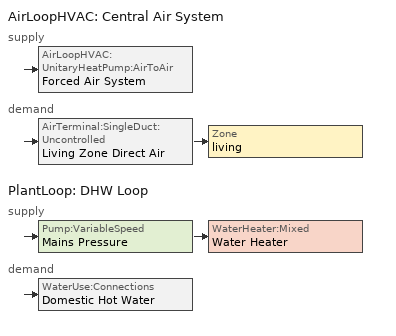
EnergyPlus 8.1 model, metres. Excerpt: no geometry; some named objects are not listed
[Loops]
AirLoopHVAC 'Central Air System'
 supply: AirLoopHVAC:UnitaryHeatPump:AirToAir 'Forced Air System'
 demand: AirTerminal:SingleDuct:Uncontrolled 'Living Zone Direct Air' > Zone 'living'
PlantLoop 'DHW Loop'
 supply: Pump:VariableSpeed 'Mains Pressure' > WaterHeater:Mixed 'Water Heater'
 demand: WaterUse:Connections 'Domestic Hot Water'
[EnergyManagementSystem:Sensor]
Sensor_HeatingSeasonSchedule: HeatingSeasonSchedule; Schedule Value
Sensor_CoolingSeasonSchedule: CoolingSeasonSchedule; Schedule Value
SensibleLoadPredicted: living; Zone Predicted Sensible Load to Setpoint Heat Transfer Rate
CeilingFan_sch: CeilingFan; Schedule Value
Tout: living; Zone Outdoor Air Drybulb Temperature
Hout: Site Outdoor Air Enthalpy
Pbar: Site Outdoor Air Barometric Pressure
Tin: living; Zone Mean Air Temperature
Win: living; Zone Mean Air Humidity Ratio
Wout: Site Outdoor Air Humidity Ratio
Vwind: Site Wind Speed
WH_sch: AlwaysOn; Schedule Value
Range_sch: RangeHood; Schedule Value
Bath_sch: BathExhaust; Schedule Value
Clothes_dryer_sch: ClothesDryerExhaust; Schedule Value
NVAvail: NatVent; Schedule Value
NVSP: NatVentTemp; Schedule Value
AH_MFR_Sensor: Air Demand Inlet Node; System Node Mass Flow Rate
Fan_RTF_Sensor: Supply Fan; Fan Runtime Fraction
AH_VFR_Sensor: Air Demand Inlet Node; System Node Current Density Volume Flow Rate
AH_Tout_Sensor: Air Demand Inlet Node; System Node Temperature
AH_Wout_Sensor: Air Demand Inlet Node; System Node Humidity Ratio
RA_T_Sensor: Living Return Node; System Node Temperature
RA_W_Sensor: Living Return Node; System Node Humidity Ratio
CoolingCoilRTF: DX Cooling Coil; Cooling Coil Runtime Fraction
HeatingCoilRTF: DX Heating Coil; Heating Coil Runtime Fraction
Q_WH: Water Heater; Water Heater Gas Energy
Q_H_FuelOil: EMS; Heating FuelOil
Q_H_Propane: EMS; Heating Propane
[EnergyManagementSystem:Actuator]
SupplyFanAvailabilityOverride: SupplyFanAvailability; Schedule:Constant; Schedule Value
CeilingFanScheduleOverride: CeilingFansMaster; Schedule:Constant; Schedule Value
WholeHouseFanPowerOverride: House Exhaust Fan Load; ElectricEquipment; Electric Power Level
RangeHoodFanPowerOverride: Range Hood Fan Load; ElectricEquipment; Electric Power Level
BathExhaustFanPowerOverride: Bath Exhaust Fan Load; ElectricEquipment; Electric Power Level
NatVentFlow: Natural Ventilation; Zone Ventilation; Air Exchange Flow Rate
InfilFlow: Living Infiltration; Zone Infiltration; Air Exchange Flow Rate
SupplyLeakSensibleActuator: SupplySensibleLeakageToLiving; OtherEquipment; Power Level
SupplyLeakLatentActuator: SupplyLatentLeakageToLiving; OtherEquipment; Power Level
SupplyDuctLoadToLivingActuator: SupplyDuctConductionToLiving; OtherEquipment; Power Level
ConductionToAHZoneActuator: SupplyDuctConductionToAHZone; OtherEquipment; Power Level
ReturnDuctLoadToPlenumActuator: ReturnDuctConductionToPlenum; OtherEquipment; Power Level
ReturnConductionToAHZoneActuator: ReturnDuctConductionToAHZone; OtherEquipment; Power Level
SensibleLeakageToAHZoneActuator: SupplySensibleLeakageToAHZone; OtherEquipment; Power Level
LatentLeakageToAHZoneActuator: SupplyLatentLeakageToAHZone; OtherEquipment; Power Level
ReturnSensibleLeakageActuator: ReturnSensibleLeakageEquip; OtherEquipment; Power Level
ReturnLatentLeakageActuator: ReturnLatentLeakageEquip; OtherEquipment; Power Level
AHZoneToLivingFlowRateActuator: AHZoneToLivingZoneMixing; ZoneMixing; Air Exchange Flow Rate
LivingToAHZoneFlowRateActuator: LivingZoneToAHZoneMixing; ZoneMixing; Air Exchange Flow Rate
CrankcaseHeaterActuator: Crankcase Heater; ElectricEquipment; Electric Power Level
[EnergyManagementSystem:ProgramCallingManager]
FanAvailabilityProgramManager: AfterPredictorBeforeHVACManagers; SupplyFanScheduleProgram
CeilingFanProgramManager: BeginTimestepBeforePredictor; CeilingFanScheduleProgram
AirflowCalculator: BeginTimestepBeforePredictor; InfiltrationProgram; NaturalVentilationProgram; LocalWindSpeedProgram
DuctLeakageCallingManager: EndOfSystemTimestepAfterHVACReporting; DuctLeakageProgram
CrankcaseHeaterManager: EndOfZoneTimestepBeforeZoneReporting; CrankcaseHeaterProgram
HVACOutputReporting: EndOfSystemTimestepBeforeHVACReporting; HeatingFuelConversionProgram; HeatingElectricityProgram; WaterHeatingFuelConversionProgram; ZeroMeterProgram
[EnergyManagementSystem:Program]
SupplyFanScheduleProgram: Set SupplyFanAvailabilityOverride = 1; If Sensor_HeatingSeasonSchedule == 0 && SensibleLoadPredicted > 0; Set SupplyFanAvailabilityOverride = 0; ElseIf Sensor_CoolingSeasonSchedule == 0 && SensibleLoadPredicted < 0; Set SupplyFanAvailabilityOverride = 0; ElseIf SensibleLoadPredicted == 0; Set SupplyFanAvailabilityOverride = 0; EndIf
CeilingFanScheduleProgram: If CeilingFan_sch == 0; Set CeilingFanScheduleOverride = 0; ElseIf Tin <24.3888888889; Set CeilingFanScheduleOverride = 0; Else; Set CeilingFanScheduleOverride = 1; EndIf
InfiltrationProgram: Set Tdiff = Tin - Tout; Set DeltaT = @Abs Tdiff; Set c = 0.112762723705; Set Cs = 0.0572622524662; Set Cw = 0.158053694014; Set n = 0.67; Set sft = 0.43642485729; Set Qn = (((c*Cs*(DeltaT^n))^2)+(((c*Cw)*((sft*Vwind)^(2*n)))^2))^0.5; Set Tdiff = Tin - Tout; Set DeltaT = @Abs Tdiff; Set QWH = WH_sch*0.0; Set Qrange = Range_sch*0.047194744; Set Qdryer = Clothes_dryer_sch*0.047194744; Set Qbath = Bath_sch*0.047194744; Set Qu = QWH+Qrange+Qbath+Qdryer+DuctLeakOAMakeupFlowRate; Set Qb = 0; Set faneff_wh = 1; Set WholeHouseFanPowerOverride= (QWH*300)/faneff_wh; Set faneff_sp = 0.47194744; Set RangeHoodFanPowerOverride = (Qrange*300)/faneff_sp; Set BathExhaustFanPowerOverride = (Qbath*300)/faneff_sp; Set Infilflow = ((Qu^2) + (Qn^2))^0.5; Set InfMechVent = Qb + Infilflow
LocalWindSpeedProgram: Set VwindL = Vwind*0.4849165081
NaturalVentilationProgram: Set Tdiff = Tin - Tout; Set DeltaT = @Abs Tdiff; Set Phiout = @RhFnTdbWPb Tout Wout Pbar; Set Hin = @HFnTdbRhPb Tin Phiin Pbar; Set NVArea = 16389.7678894; Set Cs = 0.000100833979381; Set Cw = 0.000211629617845; Set MaxNV = 4.44716072712; Set MaxHR = 0.0115; Set MaxRH = 0.7; Set SGNV = (NVAvail*NVArea)*((((Cs*DeltaT)+(Cw*(Vwind^2)))^0.5)/1000); If Wout < MaxHR && Phiout < MaxRH && Tin > NVSP; Set NVadj1 = (Tin - NVSP)/(Tin - Tout); Set NVadj2 = @Min NVadj1 1; Set NVadj3 = @Max NVadj2 0; Set NVadj = SGNV*NVadj3; Set NatVentFlow = @Min NVadj MaxNV; Else; Set NatVentFlow = 0; EndIf
DuctLeakageProgram: Set AH_MFR = AH_MFR_Sensor; Set Fan_RTF = Fan_RTF_Sensor; Set AH_VFR = AH_VFR_Sensor; Set AH_Tout = AH_Tout_Sensor; Set AH_Wout = AH_Wout_Sensor; Set RA_T = RA_T_Sensor; Set RA_W = RA_W_Sensor; Set AHZone_T = AHZone_T_Sensor; Set AHZone_W =  AHZone_W_Sensor; Run CalculateDuctLeakage; Set SupplyLeakSensibleActuator = SupplyLeakSensibleLoad; Set SupplyLeakLatentActuator = SupplyLeakLatentLoad; Set SupplyDuctLoadToLivingActuator = SupplyDuctLoadToLiving; Set ConductionToAHZoneActuator = ConductionToAHZone; Set SensibleLeakageToAHZoneActuator = SensibleLeakageToAHZone; Set LatentLeakageToAHZoneActuator = LatentLeakageToAHZone; Set ReturnSensibleLeakageActuator = ReturnSensibleLeakage; Set ReturnLatentLeakageActuator = ReturnLatentLeakage; Set ReturnDuctLoadToPlenumActuator = ReturnDuctLoadToPlenum; Set ReturnConductionToAHZoneActuator = ReturnConductionToAHZone; Set AHZoneToLivingFlowRateActuator = AHZoneToLivingFlowRate; Set LivingToAHZoneFlowRateActuator = LivingToAHZoneFlowRate
CrankcaseHeaterProgram: If Tout > 12.7777777778; Set CrankcaseHeaterActuator = 0; Else; If CoolingCoilRTF > 0 || HeatingCoilRTF > 0; Set CrankcaseHeaterActuator = (1.0-CoolingCoilRTF-HeatingCoilRTF) * 20.0; Else; Set CrankcaseHeaterActuator = 20.0; EndIf; EndIf
ZeroMeterProgram: Set ZeroMeter = 0
HeatingFuelConversionProgram: Set Q_FuelOil = 0; Set Q_Propane = 0; Set Q_Gas = 0
HeatingElectricityProgram: Set E_Heat = 0
WaterHeatingFuelConversionProgram: Set Q_WH_FuelOil = 0; Set Q_WH_Propane = 0; Set Q_WH_Gas = Q_WH; Set Q_Facility_oil = Q_WH_FuelOil + Q_H_FuelOil; Set Q_Facility_propane = Q_WH_Propane + Q_H_Propane
[ZoneControl:Thermostat]
Living Zone Thermostat: Zone=living; Control Type Schedule=LivingZoneControl; Control 1=Living Zone Temperature SP
[ThermostatSetpoint:DualSetpoint]
Living Zone Temperature SP: Heating Setpoint Temperature Schedule=HeatingSetPoint; Cooling Setpoint Temperature Schedule=CoolingSetPoint
[WaterUse:Equipment]
Name | Peak Flow rate {m^3/s} | Flow Rate Fraction Schedule | Target Temperature Schedule
Clothes Washer | 1.08163e-06 | ClothesWasher | CWWaterTempSchedule
Dishwasher | 3.95057e-07 | Dishwasher | DWWaterTempSchedule
Sinks | 2.13074e-06 | Sinks | SSBWaterTempSchedule
Showers | 3.79515e-06 | Showers | SSBWaterTempSchedule
Baths | 9.65901e-07 | Baths | SSBWaterTempSchedule
[EnergyManagementSystem:OutputVariable]
Name | EMS Variable | Type of Data in Variable | Update Frequency | EMS Program or Subroutine | Units
Zone Infil/MechVent Flow Rate | InfMechVent | Averaged | ZoneTimestep | InfiltrationProgram | m3/s
Whole House Fan Vent Flow Rate | QWH | Averaged | ZoneTimestep | InfiltrationProgram | m3/s
Range Hood Fan Vent Flow Rate | Qrange | Averaged | ZoneTimestep | InfiltrationProgram | m3/s
Bath Exhaust Fan Vent Flow Rate | Qbath | Averaged | ZoneTimestep | InfiltrationProgram | m3/s
Clothes Dryer Exhaust Fan Vent Flow Rate | Qdryer | Averaged | ZoneTimestep | InfiltrationProgram | m3/s
Local Wind Speed | VwindL | Averaged | ZoneTimestep | LocalWindSpeedProgram | m/s
Zone Natural Ventilation Flow Rate | NatVentFlow | Averaged | ZoneTimestep | NaturalVentilationProgram | m3/s
ZeroMeter | ZeroMeter | Summed | SystemTimestep | ZeroMeterProgram | J
Heating Electricity | E_Heat | Summed | SystemTimestep | HeatingElectricityProgram | J
Heating FuelOil | Q_FuelOil | Summed | SystemTimestep | HeatingFuelConversionProgram | m3
Heating Propane | Q_Propane | Summed | SystemTimestep | HeatingFuelConversionProgram | m3
Heating Gas | Q_Gas | Summed | SystemTimestep | HeatingFuelConversionProgram | J
Water Heating FuelOil | Q_WH_FuelOil | Summed | SystemTimestep | WaterHeatingFuelConversionProgram | m3
Water Heating Propane | Q_WH_Propane | Summed | SystemTimestep | WaterHeatingFuelConversionProgram | m3
Water Heating Gas | Q_WH_Gas | Summed | SystemTimestep | WaterHeatingFuelConversionProgram | J
Facility oil | Q_Facility_oil | Summed | SystemTimestep | WaterHeatingFuelConversionProgram | m3
Facility propane | Q_Facility_propane | Summed | SystemTimestep | WaterHeatingFuelConversionProgram | m3
[EnergyManagementSystem:Subroutine]
CalculateDuctLeakage: Set f_sup = 0.0667; Set f_ret = 0.0334; Set f_OA = 0.0333; Set OAFlowRate = f_OA * AH_VFR; Set SupplyLeakFlowRate = f_sup * AH_VFR; Set ReturnLeakFlowRate = f_ret * AH_VFR; Set AHZoneToLivingFlowRate = @Abs (SupplyLeakFlowRate - ReturnLeakFlowRate - OAFlowRate); Set LivingToAHZoneFlowRate = 0; Set DuctLeakOAMakeupFlowRate = OAFlowRate; Set h_SA = @HFnTdbW AH_Tout AH_Wout; Set h_AHZone = @HFnTdbW AHZone_T AHZone_W; Set h_RA = @HFnTdbW RA_T RA_W; Set h_fg = @HfgAirFnWTdb AH_Wout AH_Tout; Set SALeakageQtot = f_sup * AH_MFR * (h_RA - h_SA); Set SupplyLeakLatentLoad = f_sup * AH_MFR * h_fg * (RA_W - AH_Wout); Set SupplyLeakSensibleLoad = SALeakageQtot - SupplyLeakLatentLoad; Set expTerm = (Fan_RTF / (AH_MFR * 1006.0)) * 58.0983019481; Set expTerm = 0 - expTerm; Set Tsupply = AHZone_T + ((AH_Tout - AHZone_T) * (@Exp expTerm)); Set SupplyDuctLoadToLiving = AH_MFR * 1006.0 * (Tsupply - AH_Tout); Set ConductionToAHZone = 0 - SupplyDuctLoadToLiving; Set expTerm = (Fan_RTF / (AH_MFR * 1006.0)) * 21.5178896104; Set expTerm = 0 - expTerm; Set Treturn = AHZone_T + ((RA_T - AHZone_T) * (@Exp expTerm)); Set ReturnDuctLoadToPlenum = AH_MFR * 1006.0 * (Treturn - RA_T); Set ReturnConductionToAHZone = 0 - ReturnDuctLoadToPlenum; Set ReturnLatentLeakage = 0; Set ReturnSensibleLeakage = f_ret * AH_MFR * 1006.0 * (AHZone_T - RA_T); Set QtotLeakageToAHZone = f_sup * AH_MFR * (h_SA - h_AHZone); Set LatentLeakageToAHZone = f_sup * AH_MFR * h_fg * (AH_Wout - AHZone_W); Set SensibleLeakageToAHZone = QtotLeakageToAHZone - LatentLeakageToAHZone
[AirLoopHVAC]
Central Air System: Design Supply Air Flow rate {m^3/s}=0.922031
[AirLoopHVAC:UnitaryHeatPump:AirToAir]
Forced Air System: Availability Schedule=AlwaysOn; Supply Air Flow Rate During Cooling Operation {m/s}=0.922031; Supply Air Flow Rate During Heating Operation {m/s}=0.599375; Supply Air Flow Rate When No Cooling or Heating is Needed {m/s}=0; Controlling Zone or Thermostat Location=living; Supply Fan=Supply Fan; Heating Coil=DX Heating Coil; Cooling Coil=DX Cooling Coil; Supplemental Heating Coil=HeatPump Supp Heater; Maximum Supply Air Temperature for Supplemental Heat {C}=40.5556; Maximum Outdoor Dry-Bulb Temperature for Supplemental Heater Operation {C}=4.44444; Fan Placement=BlowThrough; Supply Air Fan Operating Mode Schedule=SupplyFanOperation
[Coil:Heating:DX:SingleSpeed]
DX Heating Coil: Availability Schedule=HeatingSeasonSchedule; Rated Total Heating Capacity {W}=14068.8; Rated COP=3.90525; Rated Air Flow Rate {m^3/s}=0.599375; Rated Evaporator Fan Power Per Volume Flow Rate {W/(m/s)}=1059.44; Total Heating Capacity Function of Temperature Curve=HP_Heat-Cap-fT; Total Heating Capacity Function of Flow Fraction Curve=HP_Heat-Cap-fFF; Energy Input Ratio Function of Temperature Curve=HP_Heat-EIR-fT; Energy Input Ratio Function of Flow Fraction Curve=HP_Heat-EIR-fFF; Part Load Fraction Correlation Curve=HP_Heat-PLF-fPLR; Defrost Energy Input Ratio Function of Temperature Curve=DefrostEIR; Minimum Outdoor Dry-Bulb Temperature for Compressor Operation {C}=-17.7778; Maximum Outdoor Dry-Bulb Temperature for Defrost Operation {C}=4.44444; Crankcase Heater Capacity {W}=0; Defrost Strategy=ReverseCycle; Defrost Control=OnDemand
[Coil:Heating:Electric]
HeatPump Supp Heater: Availability Schedule=HeatingSeasonSchedule; Efficiency=1; Nominal Capacity=2931
[Coil:Cooling:DX:SingleSpeed]
DX Cooling Coil: Availability Schedule=CoolingSeasonSchedule; Rated High Speed Total Cooling Capacity {W}=14068.8; Rated High Speed Sensible Heat Ratio=0.740612; Rated High Speed COP=4.6296; Rated High Speed Air Flow Rate {m^3/s}=0.744186; Rated Evaporator Fan Power Per Volume Flow Rate {W/(m^3/s)}=1059.44; Total Cooling Capacity Function of Temperature Curve=Cool-Cap-fT; Total Cooling Capacity Function of Flow Fraction Curve=Cool-Cap-fFF; Energy Input Ratio Function of Temperature Curve=Cool-EIR-fT; Energy Input Ratio Function of Flow Fraction Curve=Cool-EIR-fFF; Part Load Fraction Correlation Curve=Cool-PLF-fPLR; Nominal Time for Condensate Removal to Begin {s}=1000; Ratio of Initial Moisture Evaporation Rate and Steady State Latent Capacity=1.5; Maximum Cycling Rate {cycles/hr}=3; Latent Capacity Time Constant {s}=45; Condenser Type=AirCooled; Crankcase Heater Capacity {W}=0; Maximum Outdoor Dry-Bulb Temperature for Crankcase Heater Operation {C}=10; Condensate Collection Water Storage Tank=Condensate Tank 1
[Fan:OnOff]
Supply Fan: Availability Schedule=SupplyFanAvailability; Fan Efficiency=0.117562; Pressure Rise {Pa}=124.55; Maximum Flow Rate {m^3/s}=0.922036; Motor Efficiency=1; Motor In Airstream Fraction=1
[WaterUse:Storage]
Condensate Tank 1: Water Quality Subcategory=CC2 Condensate Drain Tank; Maximum Capacity {m3}=2; Initial Volume {m3}=0; Type of Supply Controlled by Float Valve=None; Water Thermal Mode=ScheduledTemperature; Water Temperature Schedule=DWWaterTempSchedule; Ambient Temperature Indicator=Zone; Zone=dummy
[AirTerminal:SingleDuct:Uncontrolled]
Living Zone Direct Air: Availability Schedule=AlwaysOn; Maximum Flow Rate {m^3/s}=0.922031
[AirLoopHVAC:ReturnPlenum]
Return Plenum: Zone=RA Duct Zone
[Zone equipment]
living: Living Zone Direct Air
[Sizing:Plant]
DHW Loop: Loop Type=Heating; Design Loop Exit Temperature {C}=51.6667; Loop Design Temperature Difference {deltaC}=5.55556
[PlantLoop]
DHW Loop: Fluid Type=Water; Plant Equipment Operation Scheme=DHW Loop Operation; Maximum Loop Temperature {C}=100; Minimum Loop Temperature {C}=0; Maximum Loop Flow Rate {m/s}  (This size represents the physical limitations to flow due to losses in the piping system. For BEopt we assume that the pipes are always adequately sized)=0.01; Minimum Loop Flow Rate {m^3/s}=0; Plant Loop Volume {m^3}=0.003; Load Distribution Scheme=Optimal
[PlantEquipmentOperationSchemes]
DHW Loop Operation: Control Scheme 1=DHW Control Scheme; Control Scheme 1 Schedule=AlwaysOn
[PlantEquipmentOperation:HeatingLoad]
DHW Control Scheme: Load Range 1 Lower Limit {W}=0; Load Range 1 Upper Limit {W}=1000000000000000; Priority Control 1 Equip List=DHW Plant Equipment
[Pump:VariableSpeed]
Mains Pressure: Rated Flow Rate {m^3/s}=0.01; Rated Pump Head {Pa}=1; Rated Power Consumption {W}=0; Motor Efficiency=1; Fraction of Motor Inefficiencies to Fluid Stream=0; Coefficient 1 of the Part Load Performance Curve=0; Coefficient 2 of the Part Load Performance Curve=1; Coefficient 3 of the Part Load Performance Curve=0; Coefficient 4 of the Part Load Performance Curve=0; Minimum Flow Rate {m^3/s}=0; Pump Control Type=Intermittent
[PlantEquipmentList]
DHW Plant Equipment: Water Heater
[WaterHeater:Mixed]
Water Heater: 0.143846, WaterHeaterSP1Schedule, 2, 99, Modulate, 11724, 0, 0, 0, NaturalGas, 0.773298, Zone, living, 4.15693, 1, 4.15693, 1, 1, 1, autosize, 1.5
[SetpointManager:Scheduled]
DHW Loop Setpoint Manager: Control Variable=Temperature; Schedule=DHWSupplySetpoint; Setpoint Node or NodeList=DHW Supply Outlet Node
[WaterUse:Connections]
Domestic Hot Water: Drain Water Heat Exchanger Type=None; Water Use Equipment 1=Sinks; Water Use Equipment 2=Showers; Water Use Equipment 3=Clothes Washer; Water Use Equipment 4=Dishwasher; Water Use Equipment 5=Baths
[Schedule:Constant]
Name | Schedule Type | Hourly Value
AlwaysOn; SupplyFanAvailability | FRACTION | 1
CeilingFansMaster | ON/OFF | 1
CWWaterTempSchedule | TEMPERATURE | 33.6111
DHWSupplySetpoint; DWWaterTempSchedule; WaterHeaterSP1Schedule | TEMPERATURE | 51.6667
LivingZoneControl | MULTIPLIER | 4
SSBWaterTempSchedule | TEMPERATURE | 43.3333
SupplyFanOperation | MULTIPLIER | 0
[Schedule:Day:Hourly]
BathExhaustDay: FRACTION, 0, 0, 0, 0, 0, 0, 1, 0, 0, 0, 0, 0, 0, 0, 0, 0, 0, 0, 0, 0, 0, 0, 0, 0
BathsDayMult0; ClothesWasherDayMult2; DishwasherDayMult1; NatVentOff-Day; ShowersDayMult2; SinksDayMult1: FRACTION, 0, 0, 0, 0, 0, 0, 0, 0, 0, 0, 0, 0, 0, 0, 0, 0, 0, 0, 0, 0, 0, 0, 0, 0
BathsDayMult1: FRACTION, 0.0571429, 0.0285714, 0.0285714, 0.0285714, 0.0571429, 0.135714, 0.328571, 0.414286, 0.471429, 0.414286, 0.328571, 0.25, 0.221429, 0.164286, 0.164286, 0.164286, 0.278571, 0.328571, 0.55, 0.714286, 0.714286, 0.55, 0.471429, 0.278571
BathsDayMult2: FRACTION, 0.08, 0.04, 0.04, 0.04, 0.08, 0.19, 0.46, 0.58, 0.66, 0.58, 0.46, 0.35, 0.31, 0.23, 0.23, 0.23, 0.39, 0.46, 0.77, 1, 1, 0.77, 0.66, 0.39
CeilingFanWeekday; CeilingFanWeekend; CoolingSeasonSchedule05d; CoolingSeasonSchedule06d; CoolingSeasonSchedule07d; CoolingSeasonSchedule08d; CoolingSeasonSchedule09d; CoolingSeasonSchedule10d; HeatingSeasonSchedule01d; HeatingSeasonSchedule02d; HeatingSeasonSchedule03d; HeatingSeasonSchedule04d; HeatingSeasonSchedule05d; HeatingSeasonSchedule06d; HeatingSeasonSchedule10d; HeatingSeasonSchedule11d; HeatingSeasonSchedule12d: ON/OFF, 1, 1, 1, 1, 1, 1, 1, 1, 1, 1, 1, 1, 1, 1, 1, 1, 1, 1, 1, 1, 1, 1, 1, 1
ClothesDryerExhaustDay: FRACTION, 0, 0, 0, 0, 0, 0, 0, 0, 0, 0, 1, 0, 0, 0, 0, 0, 0, 0, 0, 0, 0, 0, 0, 0
ClothesWasherDayMult0: FRACTION, 0.085541, 0.0665319, 0.0380182, 0.0380182, 0.0665319, 0.10455, 0.2091, 0.465723, 0.693832, 0.817391, 0.798382, 0.712841, 0.636805, 0.570273, 0.465723, 0.494237, 0.475228, 0.465723, 0.465723, 0.465723, 0.465723, 0.446714, 0.304146, 0.161577
ClothesWasherDayMult1: FRACTION, 0.104651, 0.0813953, 0.0465116, 0.0465116, 0.0813953, 0.127907, 0.255814, 0.569767, 0.848837, 1, 0.976744, 0.872093, 0.77907, 0.697674, 0.569767, 0.604651, 0.581395, 0.569767, 0.569767, 0.569767, 0.569767, 0.546512, 0.372093, 0.197674
CoolingSeasonSchedule01d; CoolingSeasonSchedule02d; CoolingSeasonSchedule03d; CoolingSeasonSchedule04d; CoolingSeasonSchedule11d; CoolingSeasonSchedule12d; HeatingSeasonSchedule07d; HeatingSeasonSchedule08d; HeatingSeasonSchedule09d: ON/OFF, 0, 0, 0, 0, 0, 0, 0, 0, 0, 0, 0, 0, 0, 0, 0, 0, 0, 0, 0, 0, 0, 0, 0, 0
CoolingSetPointDesignDay; NatVentHtgSsnTempWkDay; NatVentHtgSsnTempWkEnd: TEMPERATURE, 23.8889, 23.8889, 23.8889, 23.8889, 23.8889, 23.8889, 23.8889, 23.8889, 23.8889, 23.8889, 23.8889, 23.8889, 23.8889, 23.8889, 23.8889, 23.8889, 23.8889, 23.8889, 23.8889, 23.8889, 23.8889, 23.8889, 23.8889, 23.8889
CoolingSetPointWeekday; CoolingSetPointWeekend: TEMPERATURE, 24.4444, 24.4444, 24.4444, 24.4444, 24.4444, 24.4444, 24.4444, 24.4444, 24.4444, 24.4444, 24.4444, 24.4444, 24.4444, 24.4444, 24.4444, 24.4444, 24.4444, 24.4444, 24.4444, 24.4444, 24.4444, 24.4444, 24.4444, 24.4444
DishwasherDayMult0: FRACTION, 0.135135, 0.0630631, 0.045045, 0.027027, 0.027027, 0.0900901, 0.18018, 0.279279, 0.522523, 0.585586, 0.504505, 0.432432, 0.369369, 0.414414, 0.324324, 0.342342, 0.342342, 0.441441, 0.783784, 1, 0.810811, 0.603604, 0.396396, 0.279279
DishwasherDayMult2: FRACTION, 0.126126, 0.0588589, 0.042042, 0.0252252, 0.0252252, 0.0840841, 0.168168, 0.260661, 0.487688, 0.546547, 0.470871, 0.403604, 0.344745, 0.386787, 0.302703, 0.31952, 0.31952, 0.412012, 0.731532, 0.933333, 0.756757, 0.563363, 0.36997, 0.260661
HeatingSetPointDesignDay; HeatingSetPointWeekday; HeatingSetPointWeekend: TEMPERATURE, 21.1111, 21.1111, 21.1111, 21.1111, 21.1111, 21.1111, 21.1111, 21.1111, 21.1111, 21.1111, 21.1111, 21.1111, 21.1111, 21.1111, 21.1111, 21.1111, 21.1111, 21.1111, 21.1111, 21.1111, 21.1111, 21.1111, 21.1111, 21.1111
NatVentOn-Day: FRACTION, 1, 1, 1, 1, 1, 1, 1, 1, 1, 1, 1, 1, 1, 1, 1, 1, 1, 1, 1, 1, 1, 1, 1, 1
NatVentClgSsnTempWkDay; NatVentClgSsnTempWkEnd; NatVentOvlpSsnTemp; NatVentOvlpSsnTempWkDay: TEMPERATURE, 21.6667, 21.6667, 21.6667, 21.6667, 21.6667, 21.6667, 21.6667, 21.6667, 21.6667, 21.6667, 21.6667, 21.6667, 21.6667, 21.6667, 21.6667, 21.6667, 21.6667, 21.6667, 21.6667, 21.6667, 21.6667, 21.6667, 21.6667, 21.6667
RangeHoodDay: FRACTION, 0, 0, 0, 0, 0, 0, 0, 0, 0, 0, 0, 0, 0, 0, 0, 0, 0, 1, 0, 0, 0, 0, 0, 0
ShowersDayMult0: FRACTION, 0.0870056, 0.039548, 0.0237288, 0.039548, 0.110734, 0.411299, 0.933333, 0.925424, 0.751412, 0.585311, 0.474576, 0.371751, 0.268927, 0.229379, 0.20565, 0.19774, 0.237288, 0.308475, 0.332203, 0.332203, 0.332203, 0.324294, 0.229379, 0.166102
ShowersDayMult1: FRACTION, 0.0932203, 0.0423729, 0.0254237, 0.0423729, 0.118644, 0.440678, 1, 0.991525, 0.805085, 0.627119, 0.508475, 0.398305, 0.288136, 0.245763, 0.220339, 0.211864, 0.254237, 0.330508, 0.355932, 0.355932, 0.355932, 0.347458, 0.245763, 0.177966
SinksDayMult0: FRACTION, 0.175897, 0.0879487, 0.0628205, 0.0628205, 0.0879487, 0.226154, 0.527692, 0.778974, 0.829231, 0.778974, 0.678462, 0.628205, 0.615641, 0.565385, 0.540256, 0.515128, 0.603077, 0.816667, 0.942308, 0.866923, 0.716154, 0.603077, 0.502564, 0.339231
SinksDayMult2: FRACTION, 0.186667, 0.0933333, 0.0666667, 0.0666667, 0.0933333, 0.24, 0.56, 0.826667, 0.88, 0.826667, 0.72, 0.666667, 0.653333, 0.6, 0.573333, 0.546667, 0.64, 0.866667, 1, 0.92, 0.76, 0.64, 0.533333, 0.36
[Schedule:Week:Compact]
BathExhaustWk: For: Weekdays, BathExhaustDay, For: CustomDay1, BathExhaustDay, For: CustomDay2, BathExhaustDay, For: AllOtherDays, BathExhaustDay
BathsWk: For: Weekdays, BathsDayMult1, For: CustomDay1, BathsDayMult0, For: CustomDay2, BathsDayMult0, For: AllOtherDays, BathsDayMult2
CeilingFanWeek: For: Weekdays, CeilingFanWeekday, For: CustomDay1, CeilingFanWeekday, For: CustomDay2, CeilingFanWeekend, For: AllOtherDays, CeilingFanWeekend
ClothesDryerExhaustWk: For: Weekdays, ClothesDryerExhaustDay, For: CustomDay1, ClothesDryerExhaustDay, For: CustomDay2, ClothesDryerExhaustDay, For: AllOtherDays, ClothesDryerExhaustDay
ClothesWasherWk: For: Weekdays, ClothesWasherDayMult0, For: CustomDay1, ClothesWasherDayMult2, For: CustomDay2, ClothesWasherDayMult2, For: AllOtherDays, ClothesWasherDayMult1
CoolingSeasonSchedule01: For: Weekdays, CoolingSeasonSchedule01d, For: CustomDay1, CoolingSeasonSchedule01d, For: CustomDay2, CoolingSeasonSchedule01d, For: AllOtherDays, CoolingSeasonSchedule01d
CoolingSeasonSchedule02: For: Weekdays, CoolingSeasonSchedule02d, For: CustomDay1, CoolingSeasonSchedule02d, For: CustomDay2, CoolingSeasonSchedule02d, For: AllOtherDays, CoolingSeasonSchedule02d
CoolingSeasonSchedule03: For: Weekdays, CoolingSeasonSchedule03d, For: CustomDay1, CoolingSeasonSchedule03d, For: CustomDay2, CoolingSeasonSchedule03d, For: AllOtherDays, CoolingSeasonSchedule03d
CoolingSeasonSchedule04: For: Weekdays, CoolingSeasonSchedule04d, For: CustomDay1, CoolingSeasonSchedule04d, For: CustomDay2, CoolingSeasonSchedule04d, For: AllOtherDays, CoolingSeasonSchedule04d
CoolingSeasonSchedule05: For: Weekdays, CoolingSeasonSchedule05d, For: CustomDay1, CoolingSeasonSchedule05d, For: CustomDay2, CoolingSeasonSchedule05d, For: AllOtherDays, CoolingSeasonSchedule05d
CoolingSeasonSchedule06: For: Weekdays, CoolingSeasonSchedule06d, For: CustomDay1, CoolingSeasonSchedule06d, For: CustomDay2, CoolingSeasonSchedule06d, For: AllOtherDays, CoolingSeasonSchedule06d
CoolingSeasonSchedule07: For: Weekdays, CoolingSeasonSchedule07d, For: CustomDay1, CoolingSeasonSchedule07d, For: CustomDay2, CoolingSeasonSchedule07d, For: AllOtherDays, CoolingSeasonSchedule07d
CoolingSeasonSchedule08: For: Weekdays, CoolingSeasonSchedule08d, For: CustomDay1, CoolingSeasonSchedule08d, For: CustomDay2, CoolingSeasonSchedule08d, For: AllOtherDays, CoolingSeasonSchedule08d
CoolingSeasonSchedule09: For: Weekdays, CoolingSeasonSchedule09d, For: CustomDay1, CoolingSeasonSchedule09d, For: CustomDay2, CoolingSeasonSchedule09d, For: AllOtherDays, CoolingSeasonSchedule09d
CoolingSeasonSchedule10: For: Weekdays, CoolingSeasonSchedule10d, For: CustomDay1, CoolingSeasonSchedule10d, For: CustomDay2, CoolingSeasonSchedule10d, For: AllOtherDays, CoolingSeasonSchedule10d
CoolingSeasonSchedule11: For: Weekdays, CoolingSeasonSchedule11d, For: CustomDay1, CoolingSeasonSchedule11d, For: CustomDay2, CoolingSeasonSchedule11d, For: AllOtherDays, CoolingSeasonSchedule11d
CoolingSeasonSchedule12: For: Weekdays, CoolingSeasonSchedule12d, For: CustomDay1, CoolingSeasonSchedule12d, For: CustomDay2, CoolingSeasonSchedule12d, For: AllOtherDays, CoolingSeasonSchedule12d
CoolingSetPointWeek: For: Weekdays, CoolingSetPointWeekday, For: CustomDay1, CoolingSetPointWeekday, For: CustomDay2, CoolingSetPointWeekend, For: SummerDesignDay, CoolingSetPointDesignDay, For: AllOtherDays, CoolingSetPointWeekend
DishwasherWk: For: Weekdays, DishwasherDayMult2, For: CustomDay1, DishwasherDayMult1, For: CustomDay2, DishwasherDayMult1, For: AllOtherDays, DishwasherDayMult0
HeatingSeasonSchedule01: For: Weekdays, HeatingSeasonSchedule01d, For: CustomDay1, HeatingSeasonSchedule01d, For: CustomDay2, HeatingSeasonSchedule01d, For: AllOtherDays, HeatingSeasonSchedule01d
HeatingSeasonSchedule02: For: Weekdays, HeatingSeasonSchedule02d, For: CustomDay1, HeatingSeasonSchedule02d, For: CustomDay2, HeatingSeasonSchedule02d, For: AllOtherDays, HeatingSeasonSchedule02d
HeatingSeasonSchedule03: For: Weekdays, HeatingSeasonSchedule03d, For: CustomDay1, HeatingSeasonSchedule03d, For: CustomDay2, HeatingSeasonSchedule03d, For: AllOtherDays, HeatingSeasonSchedule03d
HeatingSeasonSchedule04: For: Weekdays, HeatingSeasonSchedule04d, For: CustomDay1, HeatingSeasonSchedule04d, For: CustomDay2, HeatingSeasonSchedule04d, For: AllOtherDays, HeatingSeasonSchedule04d
HeatingSeasonSchedule05: For: Weekdays, HeatingSeasonSchedule05d, For: CustomDay1, HeatingSeasonSchedule05d, For: CustomDay2, HeatingSeasonSchedule05d, For: AllOtherDays, HeatingSeasonSchedule05d
HeatingSeasonSchedule06: For: Weekdays, HeatingSeasonSchedule06d, For: CustomDay1, HeatingSeasonSchedule06d, For: CustomDay2, HeatingSeasonSchedule06d, For: AllOtherDays, HeatingSeasonSchedule06d
HeatingSeasonSchedule07: For: Weekdays, HeatingSeasonSchedule07d, For: CustomDay1, HeatingSeasonSchedule07d, For: CustomDay2, HeatingSeasonSchedule07d, For: AllOtherDays, HeatingSeasonSchedule07d
HeatingSeasonSchedule08: For: Weekdays, HeatingSeasonSchedule08d, For: CustomDay1, HeatingSeasonSchedule08d, For: CustomDay2, HeatingSeasonSchedule08d, For: AllOtherDays, HeatingSeasonSchedule08d
HeatingSeasonSchedule09: For: Weekdays, HeatingSeasonSchedule09d, For: CustomDay1, HeatingSeasonSchedule09d, For: CustomDay2, HeatingSeasonSchedule09d, For: AllOtherDays, HeatingSeasonSchedule09d
HeatingSeasonSchedule10: For: Weekdays, HeatingSeasonSchedule10d, For: CustomDay1, HeatingSeasonSchedule10d, For: CustomDay2, HeatingSeasonSchedule10d, For: AllOtherDays, HeatingSeasonSchedule10d
HeatingSeasonSchedule11: For: Weekdays, HeatingSeasonSchedule11d, For: CustomDay1, HeatingSeasonSchedule11d, For: CustomDay2, HeatingSeasonSchedule11d, For: AllOtherDays, HeatingSeasonSchedule11d
HeatingSeasonSchedule12: For: Weekdays, HeatingSeasonSchedule12d, For: CustomDay1, HeatingSeasonSchedule12d, For: CustomDay2, HeatingSeasonSchedule12d, For: AllOtherDays, HeatingSeasonSchedule12d
HeatingSetPointWeek: For: Weekdays, HeatingSetPointWeekday, For: CustomDay1, HeatingSetPointWeekday, For: CustomDay2, HeatingSetPointWeekend, For: WinterDesignDay, HeatingSetPointDesignDay, For: AllOtherDays, HeatingSetPointWeekend
NatVent-Week: For: Monday, NatVentOn-Day, For: Wednesday, NatVentOn-Day, For: Friday, NatVentOn-Day, For: AllOtherDays, NatVentOff-Day
NatVentClgSsnTempWeek: For: Weekdays, NatVentClgSsnTempWkDay, For: CustomDay1, NatVentClgSsnTempWkDay, For: CustomDay2, NatVentClgSsnTempWkEnd, For: AllOtherDays, NatVentClgSsnTempWkEnd
NatVentHtgSsnTempWeek: For: Weekdays, NatVentHtgSsnTempWkDay, For: CustomDay1, NatVentHtgSsnTempWkDay, For: CustomDay2, NatVentHtgSsnTempWkEnd, For: AllOtherDays, NatVentHtgSsnTempWkEnd
NatVentOvlpSsnTempWeek: For: Weekdays, NatVentOvlpSsnTempWkDay, For: CustomDay1, NatVentOvlpSsnTempWkDay, For: CustomDay2, NatVentOvlpSsnTemp, For: AllOtherDays, NatVentOvlpSsnTemp
RangeHoodWk: For: Weekdays, RangeHoodDay, For: CustomDay1, RangeHoodDay, For: CustomDay2, RangeHoodDay, For: AllOtherDays, RangeHoodDay
ShowersWk: For: Weekdays, ShowersDayMult0, For: CustomDay1, ShowersDayMult2, For: CustomDay2, ShowersDayMult2, For: AllOtherDays, ShowersDayMult1
SinksWk: For: Weekdays, SinksDayMult0, For: CustomDay1, SinksDayMult1, For: CustomDay2, SinksDayMult1, For: AllOtherDays, SinksDayMult2
[Schedule:Year]
BathExhaust: FRACTION, BathExhaustWk, 1, 1, 12, 31
Baths: FRACTION, BathsWk, 1, 1, 12, 31
CeilingFan: ON/OFF, CeilingFanWeek, 1, 1, 12, 31
ClothesDryerExhaust: FRACTION, ClothesDryerExhaustWk, 1, 1, 12, 31
ClothesWasher: FRACTION, ClothesWasherWk, 1, 1, 12, 31
CoolingSeasonSchedule: ON/OFF, CoolingSeasonSchedule01, 1, 1, 1, 31, CoolingSeasonSchedule02, 2, 1, 2, 28, CoolingSeasonSchedule03, 3, 1, 3, 31, CoolingSeasonSchedule04, 4, 1, 4, 30, CoolingSeasonSchedule05, 5, 1, 5, 31, CoolingSeasonSchedule06, 6, 1, 6, 30, CoolingSeasonSchedule07, 7, 1, 7, 31, CoolingSeasonSchedule08, 8, 1, 8, 31, CoolingSeasonSchedule09, 9, 1, 9, 30, CoolingSeasonSchedule10, 10, 1, 10, 31, CoolingSeasonSchedule11, 11, 1, 11, 30, CoolingSeasonSchedule12, 12, 1, 12, 31
CoolingSetPoint: TEMPERATURE, CoolingSetPointWeek, 1, 1, 12, 31
Dishwasher: FRACTION, DishwasherWk, 1, 1, 12, 31
HeatingSeasonSchedule: ON/OFF, HeatingSeasonSchedule01, 1, 1, 1, 31, HeatingSeasonSchedule02, 2, 1, 2, 28, HeatingSeasonSchedule03, 3, 1, 3, 31, HeatingSeasonSchedule04, 4, 1, 4, 30, HeatingSeasonSchedule05, 5, 1, 5, 31, HeatingSeasonSchedule06, 6, 1, 6, 30, HeatingSeasonSchedule07, 7, 1, 7, 31, HeatingSeasonSchedule08, 8, 1, 8, 31, HeatingSeasonSchedule09, 9, 1, 9, 30, HeatingSeasonSchedule10, 10, 1, 10, 31, HeatingSeasonSchedule11, 11, 1, 11, 30, HeatingSeasonSchedule12, 12, 1, 12, 31
HeatingSetPoint: TEMPERATURE, HeatingSetPointWeek, 1, 1, 12, 31
NatVent: FRACTION, NatVent-Week, 1, 1, 1, 31, NatVent-Week, 2, 1, 2, 28, NatVent-Week, 3, 1, 3, 31, NatVent-Week, 4, 1, 4, 30, NatVent-Week, 5, 1, 5, 31, NatVent-Week, 6, 1, 6, 30, NatVent-Week, 7, 1, 7, 31, NatVent-Week, 8, 1, 8, 31, NatVent-Week, 9, 1, 9, 30, NatVent-Week, 10, 1, 10, 31, NatVent-Week, 11, 1, 11, 30, NatVent-Week, 12, 1, 12, 31
NatVentTemp: TEMPERATURE, NatVentHtgSsnTempWeek, 1, 1, 1, 31, NatVentHtgSsnTempWeek, 2, 1, 2, 28, NatVentHtgSsnTempWeek, 3, 1, 3, 31, NatVentHtgSsnTempWeek, 4, 1, 4, 30, NatVentOvlpSsnTempWeek, 5, 1, 5, 31, NatVentOvlpSsnTempWeek, 6, 1, 6, 30, NatVentClgSsnTempWeek, 7, 1, 7, 31, NatVentClgSsnTempWeek, 8, 1, 8, 31, NatVentClgSsnTempWeek, 9, 1, 9, 30, NatVentOvlpSsnTempWeek, 10, 1, 10, 31, NatVentHtgSsnTempWeek, 11, 1, 11, 30, NatVentHtgSsnTempWeek, 12, 1, 12, 31
RangeHood: FRACTION, RangeHoodWk, 1, 1, 12, 31
Showers: FRACTION, ShowersWk, 1, 1, 12, 31
Sinks: FRACTION, SinksWk, 1, 1, 12, 31
[Curve:Biquadratic]
HP_Heat-Cap-fT: 0.878144, -0.00291486, -3.3372e-05, 0.0223867, 0.000163944, -2.187e-05, -100, 100, -100, 100
HP_Heat-EIR-fT: 0.716518, 0.0102759, 0.000460734, -0.00648037, 0.000456354, -0.00069764, -100, 100, -100, 100
DefrostEIR: 0.1528, 0, 0, 0, 0, 0, -100, 100, -100, 100
Cool-Cap-fT: 1.55736, -0.0744482, 0.0030986, 0.00145958, -4.1148e-05, -0.000426714, 13.88, 23.88, 18.33, 51.66
Cool-EIR-fT: -0.350448, 0.11681, -0.00339951, -0.00122609, 0.000600809, -0.000466884, 13.88, 23.88, 18.33, 51.66
[Curve:Quadratic]
HP_Heat-PLF-fPLR: 0.89, 0.11, 0, 0, 1, 0.7, 1
HP_Heat-Cap-fFF: 0.694045, 0.474208, -0.168253, 0, 2, 0, 2
HP_Heat-EIR-fFF: 2.18542, -1.94283, 0.757409, 0, 2, 0, 2
Cool-PLF-fPLR: 0.93, 0.07, 0, 0, 1, 0.7, 1
Cool-Cap-fFF: 0.718664, 0.417974, -0.136638, 0, 2, 0, 2
Cool-EIR-fFF: 1.14349, -0.13944, -0.00404779, 0, 2, 0, 2
